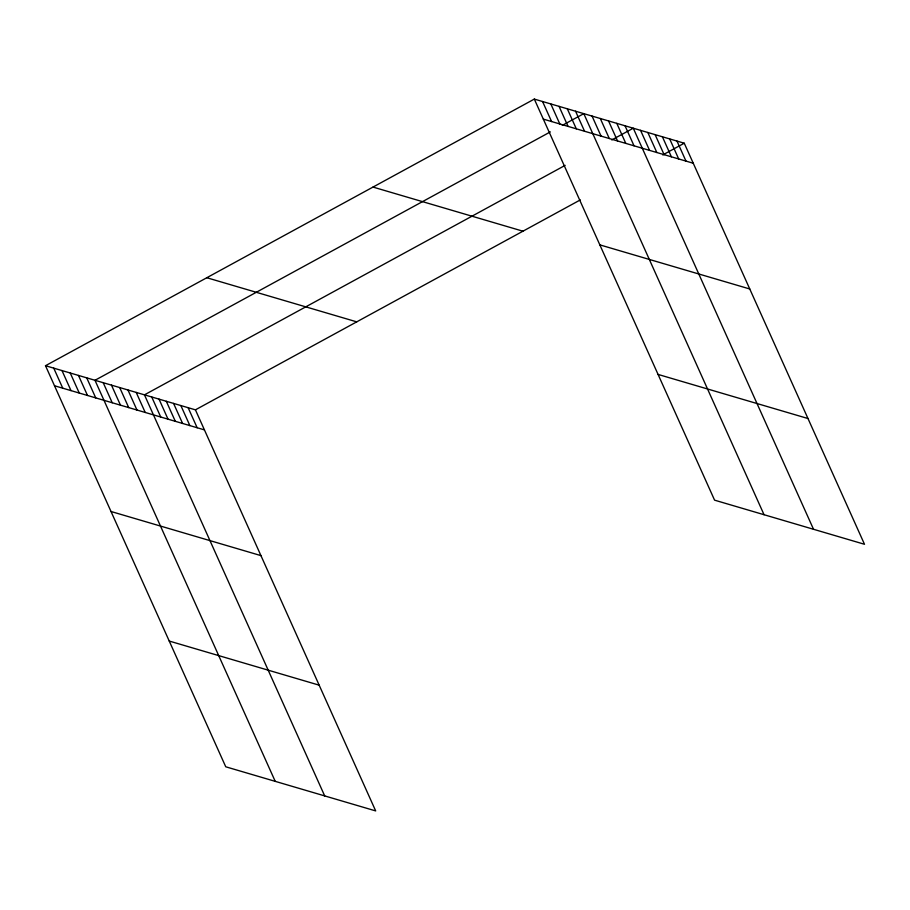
<?xml version="1.0" encoding="UTF-8"?>
<svg xmlns="http://www.w3.org/2000/svg" width="910" height="910" viewBox="0 0 910 910"><rect width="100%" height="100%" fill="white"/><g stroke="black" fill="none" stroke-linecap="round" stroke-linejoin="round"><path stroke-width="1.36" d="M45.5 365.718L195.423 409.841L375.682 810.912L225.748 766.789L45.5 365.718L534.318 99.088L684.252 143.211L864.5 544.282L714.577 500.159L534.318 99.088M550.345 131.893L94.981 380.289L275.229 781.36M562.289 125.375L583.799 113.648L764.047 514.719M565.167 165.358L144.451 394.849L324.699 795.92M611.77 139.935L633.28 128.208L813.529 529.279M195.423 409.841L580.296 199.916M662.742 154.939L684.252 143.211M543.327 119.119L693.261 163.243M599.838 244.87L749.772 288.982M373.009 187.073L522.943 231.197M658.066 374.42L807.989 418.532M206.809 277.732L356.743 321.856M54.509 385.76L204.431 429.884M111.02 511.5L260.942 555.623M169.237 641.049L319.171 685.173M676.972 141.061L685.981 161.104M669.692 138.923L678.689 158.966M662.4 136.773L671.409 156.816M655.12 134.635L664.129 154.677M647.84 132.496L656.849 152.527M640.56 130.346L649.569 150.389M625.034 125.773L634.031 145.816M616.787 123.35L625.796 143.393M608.54 120.928L617.549 140.97M600.293 118.493L609.302 138.536M592.046 116.07L601.055 136.113M575.552 111.213L584.561 131.256M567.305 108.79L576.314 128.833M559.058 106.368L568.067 126.399M550.812 103.933L559.821 123.976M542.565 101.51L551.574 121.553M188.143 407.703L197.151 427.745M180.862 405.564L189.871 425.596M173.582 403.414L182.591 423.457M166.302 401.276L175.311 421.319M159.023 399.126L168.02 419.169M151.731 396.988L160.74 417.03M136.204 392.415L145.213 412.457M127.957 389.992L136.966 410.035M119.71 387.569L128.719 407.6M111.464 385.135L120.473 405.177M103.217 382.712L112.226 402.755M86.734 377.855L95.732 397.897M78.487 375.432L87.496 395.475M70.241 372.998L79.25 393.04M61.994 370.575L71.003 390.617M53.747 368.152L62.756 388.195"/></g></svg>
